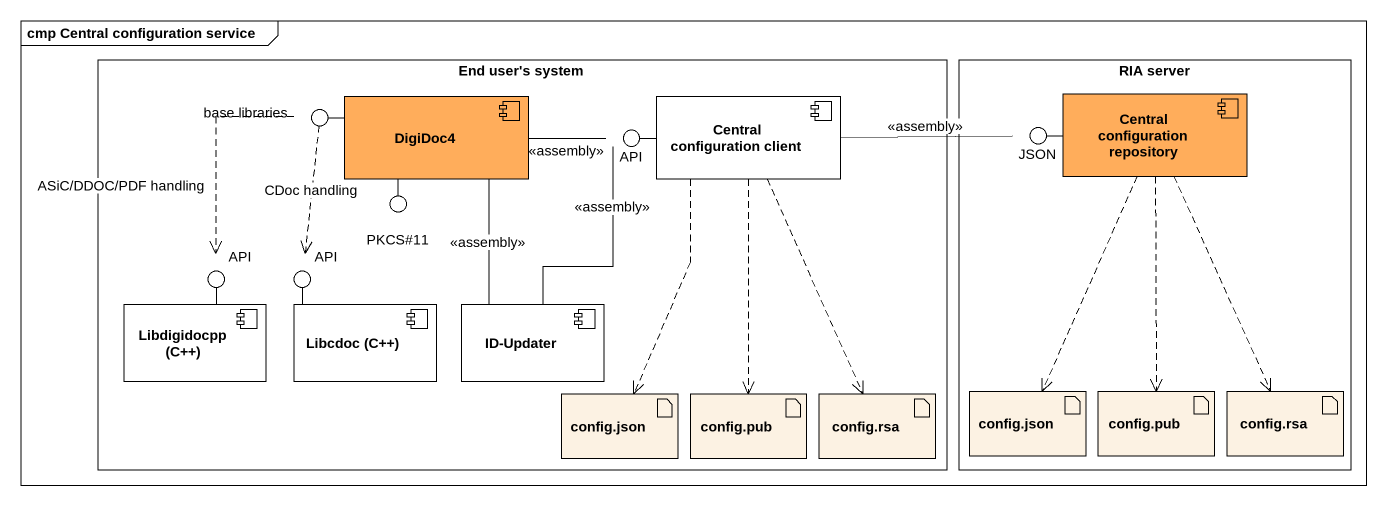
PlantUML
@startuml
mainframe cmp Central configuration service
rectangle "End user's system" as End_user_s_system {
  component DigiDoc4 #FFAD5B
  component "Central configuration client" as Central_configuration_client #FFFFFF
  component "Libdigidocpp (C++)" as Libdigidocpp_C #FFFFFF
  component "Libcdoc (C++)" as Libcdoc_C #FFFFFF
  component "ID-Updater" as ID_Updater #FFFFFF
  artifact "config.json" as config_json_2
  artifact "config.pub" as config_pub_2
  artifact "config.rsa" as config_rsa_2
}
rectangle "RIA server" as RIA_server {
  component "Central configuration repository" as Central_configuration #FFAD5B
  artifact "config.json" as config_json
  artifact "config.pub" as config_pub
  artifact "config.rsa" as config_rsa
}
() "base libraries" as base_libraries
() API
() "JSON" as JSON_
() "PKCS#11" as PKCS_11
() "API" as API_2
() "API" as API_3
DigiDoc4 -left- base_libraries
Central_configuration_client -left- API
Central_configuration -left- JSON_
DigiDoc4 -- PKCS_11
Libdigidocpp_C -up- API_2
Libcdoc_C -up- API_3
DigiDoc4 -right- API : <<assembly>>
DigiDoc4 -- ID_Updater : <<assembly>>
Central_configuration_client -right- JSON_ : <<assembly>>
Central_configuration_client ..> config_json_2
Central_configuration_client ..> config_pub_2
Central_configuration_client ..> config_rsa_2
Central_configuration ..> config_json
Central_configuration ..> config_pub
Central_configuration ..> config_rsa
base_libraries ..> API_2 : ASiC/DDOC/PDF handling
base_libraries ..> API_3 : CDoc handling
ID_Updater -up- API : <<assembly>>
@enduml
